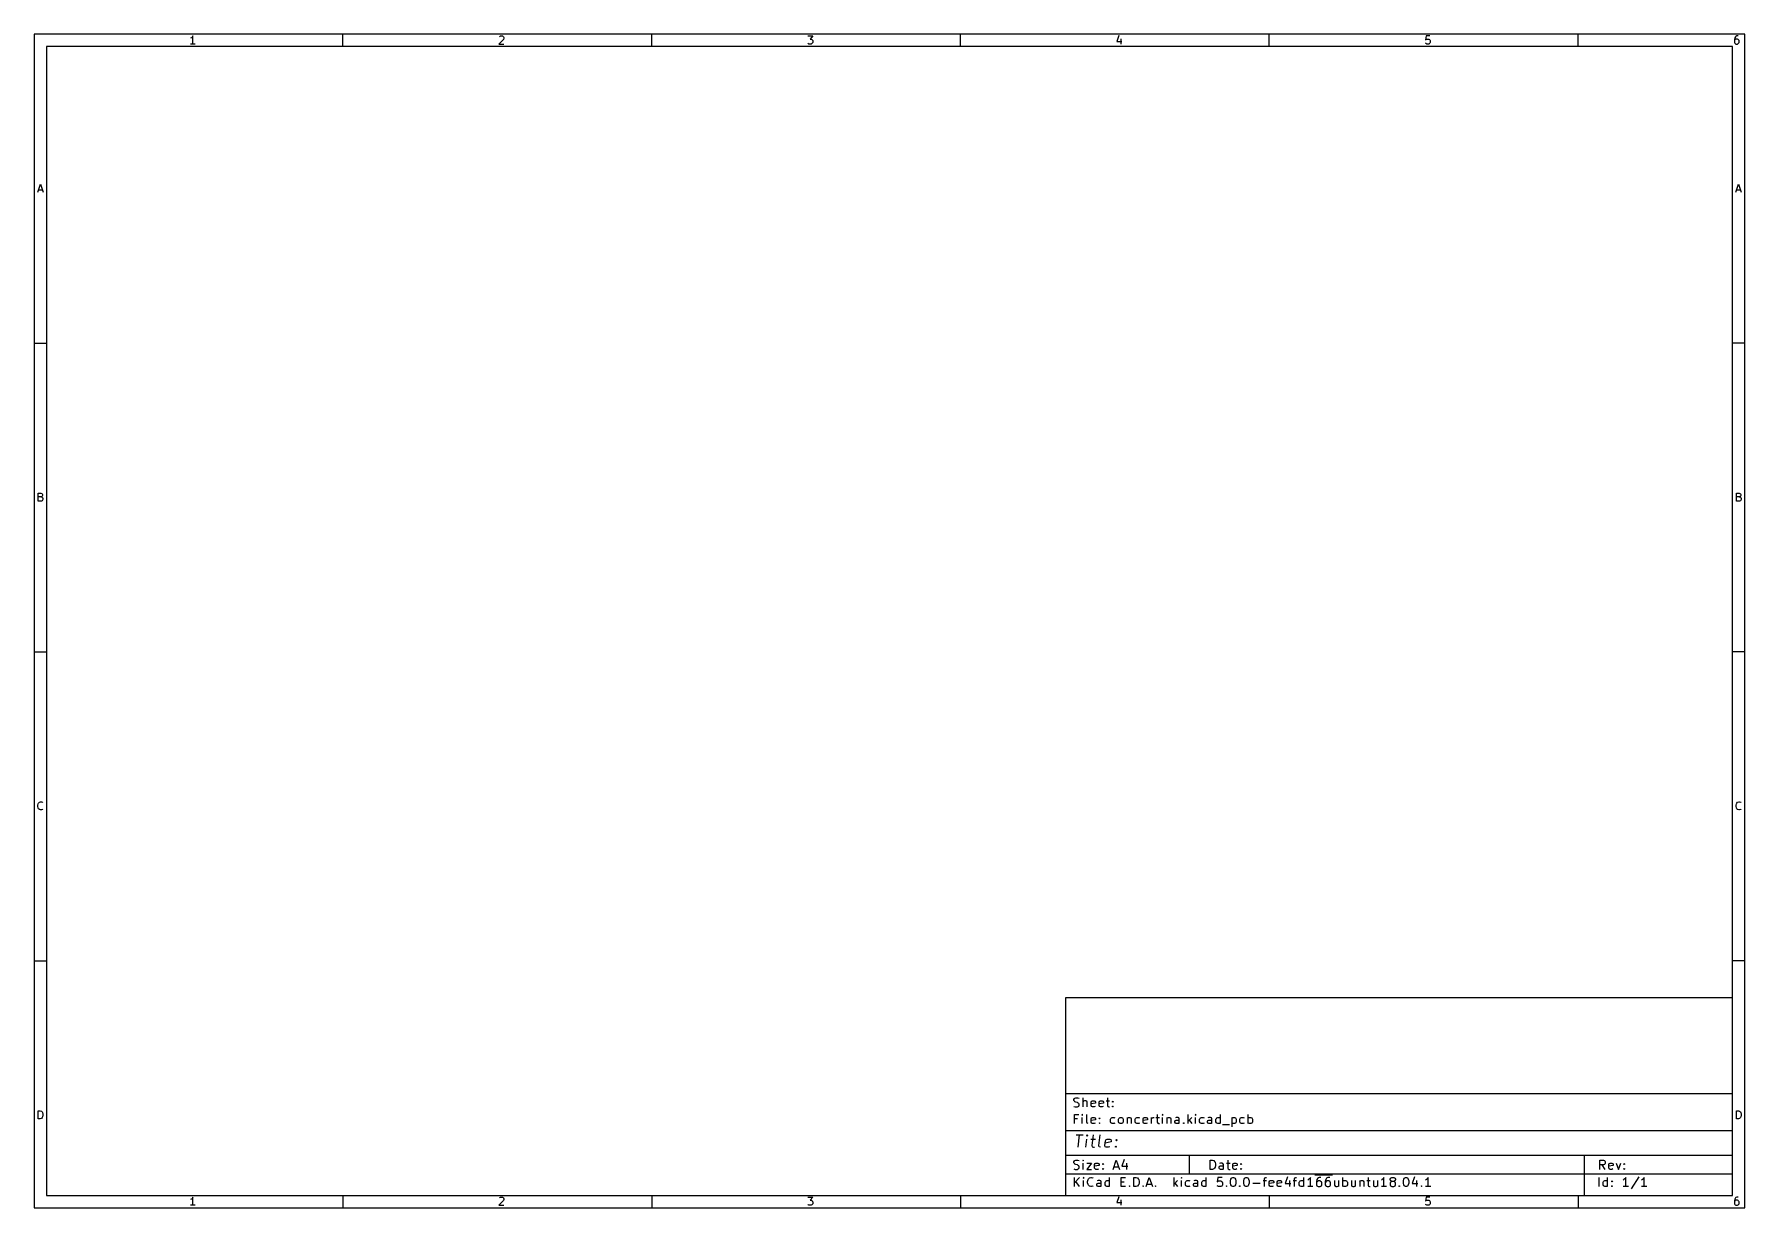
# Model space of a CAD drawing. Extents: x 10 to 287, y -200 to -10.
import ezdxf

# ---------------------------------------------------------------- set-up
doc = ezdxf.new("R2010")
doc.units = 0
doc.header["$MEASUREMENT"] = 0
doc.layers.add('BLACK', color=7, linetype='CONTINUOUS')

msp = doc.modelspace()

# ---------------------------------------------------------------- linework, layer by layer
at = {"layer": 'BLACK', "linetype": 'CONTINUOUS'}
for p, q in [((10, -10), (10, -200.007)), ((287.002, -10), (10, -10)), ((35.4464, -10.5976), (35.3226, -10.6595)), ((35.5702, -10.4738), (35.4464, -10.5976)), ((35.694, -10.2881), (35.5702, -10.4738)), ((35.694, -11.5881), (35.694, -10.2881)), ((60, -12), (60, -10)), ((86.0036, -10.8452), (85.2607, -11.5881)), ((85.3226, -10.4119), (85.3845, -10.35)), ((85.3845, -10.35), (85.5083, -10.2881)), ((85.5083, -10.2881), (85.8179, -10.2881)), ((85.8179, -10.2881), (85.9417, -10.35)), ((85.9417, -10.35), (86.0036, -10.4119)), ((86.0036, -10.4119), (86.0655, -10.5357)), ((86.0655, -10.6595), (86.0036, -10.8452)), ((86.0655, -10.5357), (86.0655, -10.6595)), ((110, -12), (110, -10)), ((135.261, -10.2881), (136.065, -10.2881)), ((136.065, -10.2881), (135.632, -10.7833)), ((135.632, -10.7833), (135.818, -10.7833)), ((135.818, -10.7833), (135.942, -10.8452)), ((135.942, -10.8452), (136.004, -10.9071)), ((136.004, -10.9071), (136.065, -11.031)), ((136.065, -11.031), (136.065, -11.3405)), ((160, -12), (160, -10)), ((185.632, -10.2262), (185.323, -11.1548)), ((185.942, -10.7214), (185.942, -11.5881)), ((210, -12), (210, -10)), ((235.385, -10.2881), (235.323, -10.9071)), ((235.323, -10.9071), (235.385, -10.8452)), ((236.004, -10.2881), (235.385, -10.2881)), ((235.385, -10.8452), (235.508, -10.7833)), ((235.508, -10.7833), (235.818, -10.7833)), ((235.818, -10.7833), (235.942, -10.8452)), ((235.942, -10.8452), (236.004, -10.9071)), ((236.004, -10.9071), (236.065, -11.031)), ((236.065, -11.031), (236.065, -11.3405)), ((260, -12), (260, -10)), ((285.385, -10.5976), (285.323, -10.8452)), ((285.323, -10.8452), (285.323, -11.3405)), ((285.385, -10.9071), (285.323, -11.031)), ((285.508, -10.4119), (285.385, -10.5976)), ((285.446, -10.8452), (285.385, -10.9071)), ((285.57, -10.7833), (285.446, -10.8452)), ((285.57, -10.35), (285.508, -10.4119)), ((285.694, -10.2881), (285.57, -10.35)), ((285.818, -10.7833), (285.57, -10.7833)), ((285.942, -10.2881), (285.694, -10.2881)), ((285.942, -10.8452), (285.818, -10.7833)), ((286.004, -10.9071), (285.942, -10.8452)), ((286.065, -11.031), (286.004, -10.9071)), ((286.065, -11.3405), (286.065, -11.031)), ((287.002, -200.007), (287.002, -10)), ((12, -12), (12, -198.007)), ((285.002, -12), (12, -12)), ((36.0655, -11.5881), (35.3226, -11.5881)), ((85.2607, -11.5881), (86.0655, -11.5881)), ((135.323, -11.5262), (135.261, -11.4643)), ((135.446, -11.5881), (135.323, -11.5262)), ((135.818, -11.5881), (135.446, -11.5881)), ((135.942, -11.5262), (135.818, -11.5881)), ((136.004, -11.4643), (135.942, -11.5262)), ((136.065, -11.3405), (136.004, -11.4643)), ((185.323, -11.1548), (186.127, -11.1548)), ((235.385, -11.5262), (235.323, -11.4643)), ((235.508, -11.5881), (235.385, -11.5262)), ((235.818, -11.5881), (235.508, -11.5881)), ((235.942, -11.5262), (235.818, -11.5881)), ((236.004, -11.4643), (235.942, -11.5262)), ((236.065, -11.3405), (236.004, -11.4643)), ((285.002, -198.007), (285.002, -12)), ((285.323, -11.3405), (285.385, -11.4643)), ((285.385, -11.4643), (285.446, -11.5262)), ((285.446, -11.5262), (285.57, -11.5881)), ((285.57, -11.5881), (285.818, -11.5881)), ((285.818, -11.5881), (285.942, -11.5262)), ((285.942, -11.5262), (286.004, -11.4643)), ((286.004, -11.4643), (286.065, -11.3405)), ((10.5667, -35.5881), (11, -34.2881)), ((10.6905, -35.2167), (11.3095, -35.2167)), ((11, -34.2881), (11.4333, -35.5881)), ((285.569, -35.5881), (286.002, -34.2881)), ((285.693, -35.2167), (286.312, -35.2167)), ((286.002, -34.2881), (286.436, -35.5881)), ((10, -60), (12, -60)), ((287.002, -60), (285.002, -60)), ((10.6595, -85.5881), (10.6595, -84.2881)), ((10.6595, -84.2881), (11.0929, -84.2881)), ((11.0929, -84.9071), (10.6595, -84.9071)), ((11.1548, -85.5881), (10.6595, -85.5881)), ((11.0929, -84.2881), (11.2167, -84.35)), ((11.2167, -84.8452), (11.0929, -84.9071)), ((11.0929, -84.9071), (11.2786, -84.969)), ((11.2786, -85.5262), (11.1548, -85.5881)), ((11.2167, -84.35), (11.2786, -84.4119)), ((11.2786, -84.7833), (11.2167, -84.8452)), ((11.2786, -84.4119), (11.3405, -84.5357)), ((11.3405, -84.6595), (11.2786, -84.7833)), ((11.2786, -84.969), (11.3405, -85.031)), ((11.3405, -85.4643), (11.2786, -85.5262)), ((11.3405, -84.5357), (11.3405, -84.6595)), ((11.3405, -85.031), (11.4024, -85.1548)), ((11.4024, -85.3405), (11.3405, -85.4643)), ((11.4024, -85.1548), (11.4024, -85.3405)), ((285.662, -85.5881), (285.662, -84.2881)), ((285.662, -84.2881), (286.095, -84.2881)), ((286.095, -84.9071), (285.662, -84.9071)), ((286.157, -85.5881), (285.662, -85.5881)), ((286.095, -84.2881), (286.219, -84.35)), ((286.219, -84.8452), (286.095, -84.9071)), ((286.095, -84.9071), (286.281, -84.969)), ((286.281, -85.5262), (286.157, -85.5881)), ((286.219, -84.35), (286.281, -84.4119)), ((286.281, -84.7833), (286.219, -84.8452)), ((286.281, -84.4119), (286.343, -84.5357)), ((286.343, -84.6595), (286.281, -84.7833)), ((286.281, -84.969), (286.343, -85.031)), ((286.343, -85.4643), (286.281, -85.5262)), ((286.343, -84.5357), (286.343, -84.6595)), ((286.343, -85.031), (286.405, -85.1548)), ((286.405, -85.3405), (286.343, -85.4643)), ((286.405, -85.1548), (286.405, -85.3405)), ((10, -110), (12, -110)), ((287.002, -110), (285.002, -110)), ((10.5976, -134.845), (10.6595, -134.598)), ((10.5976, -135.031), (10.5976, -134.845)), ((10.6595, -135.279), (10.5976, -135.031)), ((10.6595, -134.598), (10.7214, -134.474)), ((10.7214, -135.402), (10.6595, -135.279)), ((10.7214, -134.474), (10.8452, -134.35)), ((10.8452, -135.526), (10.7214, -135.402)), ((10.8452, -134.35), (11.031, -134.288)), ((11.031, -135.588), (10.8452, -135.526)), ((11.031, -134.288), (11.1548, -134.288)), ((11.1548, -135.588), (11.031, -135.588)), ((11.1548, -134.288), (11.3405, -134.35)), ((11.3405, -135.526), (11.1548, -135.588)), ((11.3405, -134.35), (11.4024, -134.412)), ((11.4024, -135.464), (11.3405, -135.526)), ((285.6, -134.845), (285.662, -134.598)), ((285.6, -135.031), (285.6, -134.845)), ((285.662, -135.279), (285.6, -135.031)), ((285.662, -134.598), (285.724, -134.474)), ((285.724, -135.402), (285.662, -135.279)), ((285.724, -134.474), (285.847, -134.35)), ((285.847, -135.526), (285.724, -135.402)), ((285.847, -134.35), (286.033, -134.288)), ((286.033, -135.588), (285.847, -135.526)), ((286.033, -134.288), (286.157, -134.288)), ((286.157, -135.588), (286.033, -135.588)), ((286.157, -134.288), (286.343, -134.35)), ((286.343, -135.526), (286.157, -135.588)), ((286.343, -134.35), (286.405, -134.412)), ((286.405, -135.464), (286.343, -135.526)), ((10, -160), (12, -160)), ((287.002, -160), (285.002, -160)), ((177.002, -166.007), (177.002, -198.007)), ((285.002, -166.007), (177.002, -166.007)), ((285.002, -198.007), (285.002, -166.007)), ((177.002, -181.507), (285.002, -181.507)), ((178.363, -182.471), (178.434, -182.329)), ((178.363, -182.614), (178.363, -182.471)), ((178.434, -182.757), (178.363, -182.614)), ((178.434, -182.329), (178.506, -182.257)), ((178.506, -182.829), (178.434, -182.757)), ((178.506, -182.257), (178.649, -182.186)), ((178.649, -182.186), (179.006, -182.186)), ((179.006, -182.186), (179.22, -182.257)), ((179.863, -183.686), (179.863, -182.186)), ((179.934, -182.757), (179.863, -182.829)), ((180.077, -182.686), (179.934, -182.757)), ((180.291, -182.686), (180.077, -182.686)), ((180.434, -182.757), (180.291, -182.686)), ((180.506, -182.9), (180.434, -182.757)), ((181.149, -182.9), (181.22, -182.757)), ((181.22, -182.757), (181.363, -182.686)), ((181.363, -182.686), (181.649, -182.686)), ((181.649, -182.686), (181.791, -182.757)), ((181.791, -182.757), (181.863, -182.9)), ((182.434, -182.9), (182.506, -182.757)), ((182.506, -182.757), (182.649, -182.686)), ((182.649, -182.686), (182.934, -182.686)), ((182.934, -182.686), (183.077, -182.757)), ((183.077, -182.757), (183.149, -182.9)), ((183.577, -182.686), (184.149, -182.686)), ((183.791, -182.186), (183.791, -183.471)), ((184.577, -182.829), (184.649, -182.757)), ((184.649, -182.757), (184.72, -182.829)), ((184.649, -182.757), (184.649, -182.9)), ((10.6595, -185.588), (10.6595, -184.288)), ((10.6595, -184.288), (10.969, -184.288)), ((10.969, -185.588), (10.6595, -185.588)), ((10.969, -184.288), (11.1548, -184.35)), ((11.1548, -185.526), (10.969, -185.588)), ((11.1548, -184.35), (11.2786, -184.474)), ((11.2786, -185.402), (11.1548, -185.526)), ((11.2786, -184.474), (11.3405, -184.598)), ((11.3405, -185.279), (11.2786, -185.402)), ((11.3405, -184.598), (11.4024, -184.845)), ((11.4024, -185.031), (11.3405, -185.279)), ((11.4024, -184.845), (11.4024, -185.031)), ((178.363, -183.614), (178.577, -183.686)), ((178.434, -186.386), (178.434, -184.886)), ((178.434, -184.886), (179.149, -184.886)), ((178.649, -182.9), (178.506, -182.829)), ((178.577, -183.686), (178.934, -183.686)), ((178.934, -182.971), (178.649, -182.9)), ((179.077, -183.043), (178.934, -182.971)), ((178.934, -183.686), (179.077, -183.614)), ((179.149, -183.114), (179.077, -183.043)), ((179.077, -183.614), (179.149, -183.543)), ((179.22, -183.257), (179.149, -183.114)), ((179.149, -183.543), (179.22, -183.4)), ((179.22, -183.4), (179.22, -183.257)), ((179.72, -184.886), (179.649, -184.957)), ((179.649, -184.957), (179.72, -185.029)), ((179.791, -184.957), (179.72, -184.886)), ((179.72, -184.886), (179.72, -185.029)), ((179.72, -185.029), (179.791, -184.957)), ((179.72, -186.386), (179.72, -185.386)), ((180.434, -186.171), (180.434, -184.886)), ((180.506, -183.686), (180.506, -182.9)), ((181.149, -183.471), (181.149, -182.9)), ((181.863, -183.043), (181.149, -183.186)), ((181.22, -183.614), (181.149, -183.471)), ((181.149, -185.6), (181.22, -185.457)), ((181.363, -183.686), (181.22, -183.614)), ((181.22, -185.457), (181.363, -185.386)), ((181.649, -183.686), (181.363, -183.686)), ((181.363, -185.386), (181.649, -185.386)), ((181.791, -183.614), (181.649, -183.686)), ((181.649, -185.386), (181.791, -185.457)), ((181.791, -185.457), (181.863, -185.6)), ((181.863, -182.9), (181.863, -183.043)), ((182.434, -183.471), (182.434, -182.9)), ((183.149, -183.043), (182.434, -183.186)), ((182.506, -183.614), (182.434, -183.471)), ((182.434, -185.529), (182.506, -185.457)), ((182.506, -185.6), (182.434, -185.529)), ((182.649, -183.686), (182.506, -183.614)), ((182.506, -185.457), (182.577, -185.529)), ((182.506, -185.457), (182.506, -185.6)), ((182.577, -185.529), (182.506, -185.6)), ((182.934, -183.686), (182.649, -183.686)), ((183.077, -183.614), (182.934, -183.686)), ((183.149, -182.9), (183.149, -183.043)), ((183.791, -183.471), (183.863, -183.614)), ((183.863, -183.614), (184.006, -183.686)), ((184.006, -183.686), (184.149, -183.686)), ((184.291, -185.671), (184.363, -185.529)), ((184.363, -185.529), (184.434, -185.457)), ((184.434, -185.457), (184.577, -185.386)), ((184.649, -182.9), (184.577, -182.829)), ((184.577, -183.614), (184.649, -183.543)), ((184.649, -183.686), (184.577, -183.614)), ((184.577, -185.386), (184.863, -185.386)), ((184.72, -182.829), (184.649, -182.9)), ((184.649, -183.543), (184.72, -183.614)), ((184.649, -183.543), (184.649, -183.686)), ((184.72, -183.614), (184.649, -183.686)), ((184.863, -185.386), (185.006, -185.457)), ((185.577, -185.671), (185.649, -185.529)), ((185.649, -185.529), (185.72, -185.457)), ((185.72, -185.457), (185.863, -185.386)), ((185.863, -185.386), (186.077, -185.386)), ((186.077, -185.386), (186.22, -185.457)), ((186.22, -185.457), (186.291, -185.529)), ((186.291, -185.529), (186.363, -185.671)), ((187.006, -185.386), (187.006, -186.386)), ((187.006, -185.529), (187.077, -185.457)), ((187.077, -185.457), (187.22, -185.386)), ((187.22, -185.386), (187.434, -185.386)), ((187.434, -185.386), (187.577, -185.457)), ((187.577, -185.457), (187.649, -185.6)), ((188.291, -185.671), (188.363, -185.529)), ((188.363, -185.529), (188.434, -185.457)), ((188.434, -185.457), (188.577, -185.386)), ((188.577, -185.386), (188.863, -185.386)), ((188.863, -185.386), (189.006, -185.457)), ((189.577, -185.6), (189.649, -185.457)), ((189.649, -185.457), (189.791, -185.386)), ((189.791, -185.386), (190.077, -185.386)), ((190.077, -185.386), (190.22, -185.457)), ((190.22, -185.457), (190.291, -185.6)), ((190.934, -186.386), (190.934, -185.386)), ((190.934, -185.671), (191.006, -185.529)), ((191.006, -185.529), (191.077, -185.457)), ((191.077, -185.457), (191.22, -185.386)), ((191.22, -185.386), (191.363, -185.386)), ((191.649, -185.386), (192.22, -185.386)), ((191.863, -184.886), (191.863, -186.171)), ((192.72, -184.886), (192.649, -184.957)), ((192.649, -184.957), (192.72, -185.029)), ((192.791, -184.957), (192.72, -184.886)), ((192.72, -184.886), (192.72, -185.029)), ((192.72, -185.029), (192.791, -184.957)), ((192.72, -186.386), (192.72, -185.386)), ((193.434, -185.386), (193.434, -186.386)), ((193.434, -185.529), (193.506, -185.457)), ((193.506, -185.457), (193.649, -185.386)), ((193.649, -185.386), (193.863, -185.386)), ((193.863, -185.386), (194.006, -185.457)), ((194.006, -185.457), (194.077, -185.6)), ((194.934, -185.386), (194.791, -185.457)), ((195.22, -185.386), (194.934, -185.386)), ((195.363, -185.457), (195.22, -185.386)), ((195.434, -185.6), (195.363, -185.457)), ((196.863, -186.386), (196.863, -184.886)), ((197.434, -185.386), (196.863, -185.957)), ((198.077, -184.886), (198.006, -184.957)), ((198.006, -184.957), (198.077, -185.029)), ((198.149, -184.957), (198.077, -184.886)), ((198.077, -184.886), (198.077, -185.029)), ((198.077, -185.029), (198.149, -184.957)), ((198.077, -186.386), (198.077, -185.386)), ((198.72, -185.671), (198.791, -185.529)), ((198.791, -185.529), (198.863, -185.457)), ((198.863, -185.457), (199.006, -185.386)), ((199.006, -185.386), (199.291, -185.386)), ((199.291, -185.386), (199.434, -185.457)), ((200.22, -185.386), (200.077, -185.457)), ((200.506, -185.386), (200.22, -185.386)), ((200.649, -185.457), (200.506, -185.386)), ((200.72, -185.6), (200.649, -185.457)), ((201.363, -185.671), (201.434, -185.529)), ((201.434, -185.529), (201.506, -185.457)), ((201.506, -185.457), (201.649, -185.386)), ((201.649, -185.386), (201.934, -185.386)), ((201.934, -185.386), (202.077, -185.457)), ((202.077, -186.386), (202.077, -184.886)), ((203.934, -185.386), (203.934, -186.886)), ((203.934, -185.457), (204.077, -185.386)), ((204.077, -185.386), (204.363, -185.386)), ((204.363, -185.386), (204.506, -185.457)), ((204.506, -185.457), (204.577, -185.529)), ((204.577, -185.529), (204.649, -185.671)), ((205.22, -185.671), (205.291, -185.529)), ((205.291, -185.529), (205.363, -185.457)), ((205.363, -185.457), (205.506, -185.386)), ((205.506, -185.386), (205.791, -185.386)), ((205.791, -185.386), (205.934, -185.457)), ((206.577, -186.386), (206.577, -184.886)), ((206.577, -185.457), (206.72, -185.386)), ((206.72, -185.386), (207.006, -185.386)), ((207.006, -185.386), (207.149, -185.457)), ((207.149, -185.457), (207.22, -185.529)), ((207.22, -185.529), (207.291, -185.671)), ((285.662, -185.588), (285.662, -184.288)), ((285.662, -184.288), (285.971, -184.288)), ((285.971, -185.588), (285.662, -185.588)), ((285.971, -184.288), (286.157, -184.35)), ((286.157, -185.526), (285.971, -185.588)), ((286.157, -184.35), (286.281, -184.474)), ((286.281, -185.402), (286.157, -185.526)), ((286.281, -184.474), (286.343, -184.598)), ((286.343, -185.279), (286.281, -185.402)), ((286.343, -184.598), (286.405, -184.845)), ((286.405, -185.031), (286.343, -185.279)), ((286.405, -184.845), (286.405, -185.031)), ((177.002, -187.507), (285.002, -187.507)), ((178.934, -185.6), (178.434, -185.6)), ((178.715, -188.212), (179.857, -188.212)), ((179.036, -190.212), (179.286, -188.212)), ((180.524, -188.212), (180.417, -188.307)), ((180.417, -188.307), (180.5, -188.402)), ((180.506, -186.314), (180.434, -186.171)), ((180.524, -188.212), (180.5, -188.402)), ((180.5, -188.402), (180.607, -188.307)), ((180.649, -186.386), (180.506, -186.314)), ((180.607, -188.307), (180.524, -188.212)), ((181.149, -186.171), (181.149, -185.6)), ((181.863, -185.743), (181.149, -185.886)), ((181.22, -186.314), (181.149, -186.171)), ((181.363, -186.386), (181.22, -186.314)), ((181.476, -188.212), (181.262, -189.926)), ((181.649, -186.386), (181.363, -186.386)), ((181.791, -186.314), (181.649, -186.386)), ((181.863, -185.6), (181.863, -185.743)), ((182.405, -189.926), (182.619, -188.212)), ((182.434, -186.314), (182.506, -186.243)), ((182.506, -186.386), (182.434, -186.314)), ((182.506, -186.243), (182.577, -186.314)), ((182.506, -186.243), (182.506, -186.386)), ((182.577, -186.314), (182.506, -186.386)), ((184.291, -186.1), (184.291, -185.671)), ((184.363, -186.243), (184.291, -186.1)), ((184.434, -186.314), (184.363, -186.243)), ((184.577, -186.386), (184.434, -186.314)), ((184.863, -186.386), (184.577, -186.386)), ((185.006, -186.314), (184.863, -186.386)), ((185.577, -186.1), (185.577, -185.671)), ((185.649, -186.243), (185.577, -186.1)), ((185.72, -186.314), (185.649, -186.243)), ((185.863, -186.386), (185.72, -186.314)), ((186.077, -186.386), (185.863, -186.386)), ((186.22, -186.314), (186.077, -186.386)), ((186.291, -186.243), (186.22, -186.314)), ((186.363, -186.1), (186.291, -186.243)), ((186.363, -185.671), (186.363, -186.1)), ((187.649, -185.6), (187.649, -186.386)), ((188.291, -186.1), (188.291, -185.671)), ((188.363, -186.243), (188.291, -186.1)), ((188.434, -186.314), (188.363, -186.243)), ((188.577, -186.386), (188.434, -186.314)), ((188.863, -186.386), (188.577, -186.386)), ((189.006, -186.314), (188.863, -186.386)), ((189.577, -186.171), (189.577, -185.6)), ((190.291, -185.743), (189.577, -185.886)), ((189.649, -186.314), (189.577, -186.171)), ((189.791, -186.386), (189.649, -186.314)), ((190.077, -186.386), (189.791, -186.386)), ((190.22, -186.314), (190.077, -186.386)), ((190.291, -185.6), (190.291, -185.743)), ((191.863, -186.171), (191.934, -186.314)), ((191.934, -186.314), (192.077, -186.386)), ((192.077, -186.386), (192.22, -186.386)), ((194.077, -185.6), (194.077, -186.386)), ((194.72, -186.029), (194.791, -185.886)), ((194.72, -186.171), (194.72, -186.029)), ((194.791, -186.314), (194.72, -186.171)), ((194.791, -185.886), (194.934, -185.814)), ((194.934, -186.386), (194.791, -186.314)), ((194.934, -185.814), (195.291, -185.814)), ((195.291, -186.386), (194.934, -186.386)), ((195.291, -185.814), (195.434, -185.743)), ((195.434, -186.314), (195.291, -186.386)), ((195.434, -186.386), (195.434, -185.6)), ((196.077, -186.314), (196.149, -186.243)), ((196.149, -186.386), (196.077, -186.314)), ((196.149, -186.243), (196.22, -186.314)), ((196.149, -186.243), (196.149, -186.386)), ((196.22, -186.314), (196.149, -186.386)), ((197.006, -185.814), (197.434, -186.386)), ((198.72, -186.1), (198.72, -185.671)), ((198.791, -186.243), (198.72, -186.1)), ((198.863, -186.314), (198.791, -186.243)), ((199.006, -186.386), (198.863, -186.314)), ((199.291, -186.386), (199.006, -186.386)), ((199.434, -186.314), (199.291, -186.386)), ((200.006, -186.029), (200.077, -185.886)), ((200.006, -186.171), (200.006, -186.029)), ((200.077, -186.314), (200.006, -186.171)), ((200.077, -185.886), (200.22, -185.814)), ((200.22, -186.386), (200.077, -186.314)), ((200.22, -185.814), (200.577, -185.814)), ((200.577, -186.386), (200.22, -186.386)), ((200.577, -185.814), (200.72, -185.743)), ((200.72, -186.314), (200.577, -186.386)), ((200.72, -186.386), (200.72, -185.6)), ((201.363, -186.1), (201.363, -185.671)), ((201.434, -186.243), (201.363, -186.1)), ((201.506, -186.314), (201.434, -186.243)), ((201.649, -186.386), (201.506, -186.314)), ((201.934, -186.386), (201.649, -186.386)), ((202.077, -186.314), (201.934, -186.386)), ((202.434, -186.529), (203.577, -186.529)), ((204.077, -186.386), (203.934, -186.314)), ((204.363, -186.386), (204.077, -186.386)), ((204.506, -186.314), (204.363, -186.386)), ((204.577, -186.243), (204.506, -186.314)), ((204.649, -186.1), (204.577, -186.243)), ((204.649, -185.671), (204.649, -186.1)), ((205.22, -186.1), (205.22, -185.671)), ((205.291, -186.243), (205.22, -186.1)), ((205.363, -186.314), (205.291, -186.243)), ((205.506, -186.386), (205.363, -186.314)), ((205.791, -186.386), (205.506, -186.386)), ((205.934, -186.314), (205.791, -186.386)), ((206.72, -186.386), (206.577, -186.314)), ((207.006, -186.386), (206.72, -186.386)), ((207.149, -186.314), (207.006, -186.386)), ((207.22, -186.243), (207.149, -186.314)), ((207.291, -186.1), (207.22, -186.243)), ((207.291, -185.671), (207.291, -186.1)), ((180.274, -190.212), (180.441, -188.879)), ((181.107, -188.879), (181.869, -188.879)), ((181.262, -189.926), (181.334, -190.117)), ((181.334, -190.117), (181.512, -190.212)), ((181.512, -190.212), (181.703, -190.212)), ((182.476, -190.117), (182.405, -189.926)), ((182.655, -190.212), (182.476, -190.117)), ((183.357, -189.926), (183.453, -189.164)), ((183.429, -190.117), (183.357, -189.926)), ((184.381, -189.355), (183.405, -189.545)), ((183.607, -190.212), (183.429, -190.117)), ((183.453, -189.164), (183.572, -188.974)), ((183.572, -188.974), (183.774, -188.879)), ((183.988, -190.212), (183.607, -190.212)), ((183.774, -188.879), (184.155, -188.879)), ((184.191, -190.117), (183.988, -190.212)), ((184.155, -188.879), (184.334, -188.974)), ((184.334, -188.974), (184.405, -189.164)), ((184.405, -189.164), (184.381, -189.355)), ((185.048, -190.117), (185.155, -190.021)), ((185.131, -190.212), (185.048, -190.117)), ((185.155, -190.021), (185.131, -190.212)), ((185.238, -190.117), (185.131, -190.212)), ((185.155, -190.021), (185.238, -190.117)), ((185.179, -189.069), (185.286, -188.974)), ((185.262, -189.164), (185.179, -189.069)), ((185.286, -188.974), (185.262, -189.164)), ((185.369, -189.069), (185.262, -189.164)), ((185.286, -188.974), (185.369, -189.069)), ((177.002, -191.507), (285.002, -191.507)), ((178.363, -192.571), (178.434, -192.429)), ((178.363, -192.714), (178.363, -192.571)), ((178.434, -192.857), (178.363, -192.714)), ((178.363, -193.714), (178.577, -193.786)), ((178.434, -192.429), (178.506, -192.357)), ((178.506, -192.929), (178.434, -192.857)), ((178.506, -192.357), (178.649, -192.286)), ((178.649, -193), (178.506, -192.929)), ((178.577, -193.786), (178.934, -193.786)), ((178.649, -192.286), (179.006, -192.286)), ((178.934, -193.071), (178.649, -193)), ((179.077, -193.143), (178.934, -193.071)), ((178.934, -193.786), (179.077, -193.714)), ((179.006, -192.286), (179.22, -192.357)), ((179.149, -193.214), (179.077, -193.143)), ((179.077, -193.714), (179.149, -193.643)), ((179.22, -193.357), (179.149, -193.214)), ((179.149, -193.643), (179.22, -193.5)), ((179.22, -193.5), (179.22, -193.357)), ((179.863, -192.286), (179.791, -192.357)), ((179.791, -192.357), (179.863, -192.429)), ((179.934, -192.357), (179.863, -192.286)), ((179.863, -192.286), (179.863, -192.429)), ((179.863, -192.429), (179.934, -192.357)), ((179.863, -193.786), (179.863, -192.786)), ((180.434, -192.786), (181.22, -192.786)), ((181.22, -192.786), (180.434, -193.786)), ((180.434, -193.786), (181.22, -193.786)), ((181.72, -193), (181.791, -192.857)), ((181.72, -193.571), (181.72, -193)), ((182.434, -193.143), (181.72, -193.286)), ((181.791, -193.714), (181.72, -193.571)), ((181.791, -192.857), (181.934, -192.786)), ((181.934, -193.786), (181.791, -193.714)), ((181.934, -192.786), (182.22, -192.786)), ((182.22, -193.786), (181.934, -193.786)), ((182.22, -192.786), (182.363, -192.857)), ((182.363, -193.714), (182.22, -193.786)), ((182.363, -192.857), (182.434, -193)), ((182.434, -193), (182.434, -193.143)), ((183.006, -192.929), (183.077, -192.857)), ((183.077, -193), (183.006, -192.929)), ((183.006, -193.714), (183.077, -193.643)), ((183.077, -193.786), (183.006, -193.714)), ((183.077, -192.857), (183.149, -192.929)), ((183.077, -192.857), (183.077, -193)), ((183.149, -192.929), (183.077, -193)), ((183.077, -193.643), (183.149, -193.714)), ((183.077, -193.643), (183.077, -193.786)), ((183.149, -193.714), (183.077, -193.786)), ((184.72, -193.786), (185.22, -192.286)), ((184.863, -193.357), (185.577, -193.357)), ((185.22, -192.286), (185.72, -193.786)), ((186.506, -192.214), (186.149, -193.286)), ((186.149, -193.286), (187.077, -193.286)), ((186.863, -192.786), (186.863, -193.786)), ((197.002, -191.507), (197.002, -194.507)), ((200.434, -193.786), (200.434, -192.286)), ((200.434, -192.286), (200.791, -192.286)), ((200.791, -193.786), (200.434, -193.786)), ((200.791, -192.286), (201.006, -192.357)), ((201.006, -193.714), (200.791, -193.786)), ((201.006, -192.357), (201.149, -192.5)), ((201.149, -193.571), (201.006, -193.714)), ((201.149, -192.5), (201.22, -192.643)), ((201.22, -193.429), (201.149, -193.571)), ((201.22, -192.643), (201.291, -192.929)), ((201.291, -193.143), (201.22, -193.429)), ((201.291, -192.929), (201.291, -193.143)), ((201.863, -193.429), (201.934, -193.286)), ((201.863, -193.571), (201.863, -193.429)), ((201.934, -193.714), (201.863, -193.571)), ((202.077, -192.786), (201.934, -192.857)), ((201.934, -193.286), (202.077, -193.214)), ((202.077, -193.786), (201.934, -193.714)), ((202.363, -192.786), (202.077, -192.786)), ((202.077, -193.214), (202.434, -193.214)), ((202.434, -193.786), (202.077, -193.786)), ((202.506, -192.857), (202.363, -192.786)), ((202.434, -193.214), (202.577, -193.143)), ((202.577, -193.714), (202.434, -193.786)), ((202.577, -193), (202.506, -192.857)), ((202.577, -193.786), (202.577, -193)), ((203.077, -192.786), (203.649, -192.786)), ((203.291, -192.286), (203.291, -193.571)), ((203.291, -193.571), (203.363, -193.714)), ((203.363, -193.714), (203.506, -193.786)), ((203.506, -193.786), (203.649, -193.786)), ((204.077, -193), (204.149, -192.857)), ((204.077, -193.571), (204.077, -193)), ((204.791, -193.143), (204.077, -193.286)), ((204.149, -193.714), (204.077, -193.571)), ((204.149, -192.857), (204.291, -192.786)), ((204.291, -193.786), (204.149, -193.714)), ((204.291, -192.786), (204.577, -192.786)), ((204.577, -193.786), (204.291, -193.786)), ((204.577, -192.786), (204.72, -192.857)), ((204.72, -193.714), (204.577, -193.786)), ((204.72, -192.857), (204.791, -193)), ((204.791, -193), (204.791, -193.143)), ((205.363, -192.929), (205.434, -192.857)), ((205.434, -193), (205.363, -192.929)), ((205.363, -193.714), (205.434, -193.643)), ((205.434, -193.786), (205.363, -193.714)), ((205.434, -192.857), (205.506, -192.929)), ((205.434, -192.857), (205.434, -193)), ((205.506, -192.929), (205.434, -193)), ((205.434, -193.643), (205.506, -193.714)), ((205.434, -193.643), (205.434, -193.786)), ((205.506, -193.714), (205.434, -193.786)), ((261.002, -191.507), (261.002, -198.007)), ((263.554, -193.786), (263.554, -192.286)), ((263.554, -192.286), (264.126, -192.286)), ((264.126, -193.071), (263.554, -193.071)), ((264.411, -193.786), (263.911, -193.071)), ((264.126, -192.286), (264.269, -192.357)), ((264.269, -193), (264.126, -193.071)), ((264.269, -192.357), (264.34, -192.429)), ((264.34, -192.929), (264.269, -193)), ((264.34, -192.429), (264.411, -192.571)), ((264.411, -192.786), (264.34, -192.929)), ((264.411, -192.571), (264.411, -192.786)), ((264.983, -193), (265.054, -192.857)), ((264.983, -193.571), (264.983, -193)), ((265.697, -193.143), (264.983, -193.286)), ((265.054, -193.714), (264.983, -193.571)), ((265.054, -192.857), (265.197, -192.786)), ((265.197, -193.786), (265.054, -193.714)), ((265.197, -192.786), (265.483, -192.786)), ((265.483, -193.786), (265.197, -193.786)), ((265.483, -192.786), (265.626, -192.857)), ((265.626, -193.714), (265.483, -193.786)), ((265.626, -192.857), (265.697, -193)), ((265.697, -193), (265.697, -193.143)), ((266.197, -192.786), (266.554, -193.786)), ((266.554, -193.786), (266.911, -192.786)), ((267.411, -192.929), (267.483, -192.857)), ((267.483, -193), (267.411, -192.929)), ((267.411, -193.714), (267.483, -193.643)), ((267.483, -193.786), (267.411, -193.714)), ((267.483, -192.857), (267.554, -192.929)), ((267.483, -192.857), (267.483, -193)), ((267.554, -192.929), (267.483, -193)), ((267.483, -193.643), (267.554, -193.714)), ((267.483, -193.643), (267.483, -193.786)), ((267.554, -193.714), (267.483, -193.786)), ((177.002, -194.507), (285.002, -194.507)), ((178.434, -196.586), (178.434, -195.086)), ((179.291, -195.086), (178.434, -195.943)), ((179.291, -196.586), (178.649, -195.729)), ((179.934, -195.086), (179.863, -195.157)), ((179.863, -195.157), (179.934, -195.229)), ((180.006, -195.157), (179.934, -195.086)), ((179.934, -195.086), (179.934, -195.229)), ((179.934, -195.229), (180.006, -195.157)), ((179.934, -196.586), (179.934, -195.586)), ((180.577, -195.729), (180.649, -195.443)), ((180.577, -195.943), (180.577, -195.729)), ((180.649, -196.229), (180.577, -195.943)), ((180.649, -195.443), (180.72, -195.3)), ((180.72, -196.371), (180.649, -196.229)), ((180.72, -195.3), (180.863, -195.157)), ((180.863, -196.514), (180.72, -196.371)), ((180.863, -195.157), (181.077, -195.086)), ((181.077, -196.586), (180.863, -196.514)), ((181.077, -195.086), (181.22, -195.086)), ((181.22, -196.586), (181.077, -196.586)), ((181.22, -195.086), (181.434, -195.157)), ((181.434, -196.514), (181.22, -196.586)), ((181.434, -195.157), (181.506, -195.229)), ((181.506, -196.443), (181.434, -196.514)), ((182.077, -196.229), (182.149, -196.086)), ((182.077, -196.371), (182.077, -196.229)), ((182.149, -196.514), (182.077, -196.371)), ((182.291, -195.586), (182.149, -195.657)), ((182.149, -196.086), (182.291, -196.014)), ((182.291, -196.586), (182.149, -196.514)), ((182.577, -195.586), (182.291, -195.586)), ((182.291, -196.014), (182.649, -196.014)), ((182.649, -196.586), (182.291, -196.586)), ((182.72, -195.657), (182.577, -195.586)), ((182.649, -196.014), (182.791, -195.943)), ((182.791, -196.514), (182.649, -196.586)), ((182.791, -195.8), (182.72, -195.657)), ((182.791, -196.586), (182.791, -195.8)), ((183.434, -195.871), (183.506, -195.729)), ((183.434, -196.3), (183.434, -195.871)), ((183.506, -196.443), (183.434, -196.3)), ((183.506, -195.729), (183.577, -195.657)), ((183.577, -196.514), (183.506, -196.443)), ((183.577, -195.657), (183.72, -195.586)), ((183.72, -196.586), (183.577, -196.514)), ((183.72, -195.586), (184.006, -195.586)), ((184.006, -196.586), (183.72, -196.586)), ((184.006, -195.586), (184.149, -195.657)), ((184.149, -196.514), (184.006, -196.586)), ((184.149, -196.586), (184.149, -195.086)), ((186.006, -196.586), (186.006, -195.086)), ((186.006, -195.086), (186.72, -195.086)), ((186.006, -195.8), (186.506, -195.8)), ((186.72, -196.586), (186.006, -196.586)), ((187.291, -196.514), (187.363, -196.443)), ((187.363, -196.586), (187.291, -196.514)), ((187.363, -196.443), (187.434, -196.514)), ((187.363, -196.443), (187.363, -196.586)), ((187.434, -196.514), (187.363, -196.586)), ((188.077, -196.586), (188.077, -195.086)), ((188.077, -195.086), (188.434, -195.086)), ((188.434, -196.586), (188.077, -196.586)), ((188.434, -195.086), (188.649, -195.157)), ((188.649, -196.514), (188.434, -196.586)), ((188.649, -195.157), (188.791, -195.3)), ((188.791, -196.371), (188.649, -196.514)), ((188.791, -195.3), (188.863, -195.443)), ((188.863, -196.229), (188.791, -196.371)), ((188.863, -195.443), (188.934, -195.729)), ((188.934, -195.943), (188.863, -196.229)), ((188.934, -195.729), (188.934, -195.943)), ((189.506, -196.514), (189.577, -196.443)), ((189.577, -196.586), (189.506, -196.514)), ((189.577, -196.443), (189.649, -196.514)), ((189.577, -196.443), (189.577, -196.586)), ((189.649, -196.514), (189.577, -196.586)), ((190.077, -196.586), (190.577, -195.086)), ((190.22, -196.157), (190.934, -196.157)), ((190.577, -195.086), (191.077, -196.586)), ((191.506, -196.514), (191.577, -196.443)), ((191.577, -196.586), (191.506, -196.514)), ((191.577, -196.443), (191.649, -196.514)), ((191.577, -196.443), (191.577, -196.586)), ((191.649, -196.514), (191.577, -196.586)), ((194.577, -196.586), (194.577, -195.086)), ((195.149, -195.586), (194.577, -196.157)), ((194.72, -196.014), (195.149, -196.586)), ((195.791, -195.086), (195.72, -195.157)), ((195.72, -195.157), (195.791, -195.229)), ((195.863, -195.157), (195.791, -195.086)), ((195.791, -195.086), (195.791, -195.229)), ((195.791, -195.229), (195.863, -195.157)), ((195.791, -196.586), (195.791, -195.586)), ((196.434, -195.871), (196.506, -195.729)), ((196.434, -196.3), (196.434, -195.871)), ((196.506, -196.443), (196.434, -196.3)), ((196.506, -195.729), (196.577, -195.657)), ((196.577, -196.514), (196.506, -196.443)), ((196.577, -195.657), (196.72, -195.586)), ((196.72, -196.586), (196.577, -196.514)), ((196.72, -195.586), (197.006, -195.586)), ((197.006, -196.586), (196.72, -196.586)), ((197.006, -195.586), (197.149, -195.657)), ((197.149, -196.514), (197.006, -196.586)), ((197.72, -196.229), (197.791, -196.086)), ((197.72, -196.371), (197.72, -196.229)), ((197.791, -196.514), (197.72, -196.371)), ((197.934, -195.586), (197.791, -195.657)), ((197.791, -196.086), (197.934, -196.014)), ((197.934, -196.586), (197.791, -196.514)), ((198.22, -195.586), (197.934, -195.586)), ((197.934, -196.014), (198.291, -196.014)), ((198.291, -196.586), (197.934, -196.586)), ((198.363, -195.657), (198.22, -195.586)), ((198.291, -196.014), (198.434, -195.943)), ((198.434, -196.514), (198.291, -196.586)), ((198.434, -195.8), (198.363, -195.657)), ((198.434, -196.586), (198.434, -195.8)), ((199.077, -195.871), (199.149, -195.729)), ((199.077, -196.3), (199.077, -195.871)), ((199.149, -196.443), (199.077, -196.3)), ((199.149, -195.729), (199.22, -195.657)), ((199.22, -196.514), (199.149, -196.443)), ((199.22, -195.657), (199.363, -195.586)), ((199.363, -196.586), (199.22, -196.514)), ((199.363, -195.586), (199.649, -195.586)), ((199.649, -196.586), (199.363, -196.586)), ((199.649, -195.586), (199.791, -195.657)), ((199.791, -196.514), (199.649, -196.586)), ((199.791, -196.586), (199.791, -195.086)), ((201.649, -195.086), (201.577, -195.8)), ((201.577, -195.8), (201.649, -195.729)), ((201.649, -196.514), (201.577, -196.443)), ((202.363, -195.086), (201.649, -195.086)), ((201.649, -195.729), (201.791, -195.657)), ((201.791, -196.586), (201.649, -196.514)), ((201.791, -195.657), (202.149, -195.657)), ((202.149, -196.586), (201.791, -196.586)), ((202.149, -195.657), (202.291, -195.729)), ((202.291, -196.514), (202.149, -196.586)), ((202.291, -195.729), (202.363, -195.8)), ((202.363, -196.443), (202.291, -196.514)), ((202.363, -195.8), (202.434, -195.943)), ((202.434, -196.3), (202.363, -196.443)), ((202.434, -195.943), (202.434, -196.3)), ((203.006, -196.514), (203.077, -196.443)), ((203.077, -196.586), (203.006, -196.514)), ((203.077, -196.443), (203.149, -196.514)), ((203.077, -196.443), (203.077, -196.586)), ((203.149, -196.514), (203.077, -196.586)), ((203.72, -195.657), (203.791, -195.371)), ((203.72, -196.014), (203.72, -195.657)), ((203.791, -196.3), (203.72, -196.014)), ((203.791, -195.371), (203.863, -195.229)), ((203.863, -196.443), (203.791, -196.3)), ((203.863, -195.229), (203.934, -195.157)), ((203.934, -196.514), (203.863, -196.443)), ((203.934, -195.157), (204.077, -195.086)), ((204.077, -196.586), (203.934, -196.514)), ((204.077, -195.086), (204.22, -195.086)), ((204.22, -196.586), (204.077, -196.586)), ((204.22, -195.086), (204.363, -195.157)), ((204.363, -196.514), (204.22, -196.586)), ((204.363, -195.157), (204.434, -195.229)), ((204.434, -196.443), (204.363, -196.514)), ((204.434, -195.229), (204.506, -195.371)), ((204.506, -196.3), (204.434, -196.443)), ((204.506, -195.371), (204.577, -195.657)), ((204.577, -196.014), (204.506, -196.3)), ((204.577, -195.657), (204.577, -196.014)), ((205.149, -196.514), (205.22, -196.443)), ((205.22, -196.586), (205.149, -196.514)), ((205.22, -196.443), (205.291, -196.514)), ((205.22, -196.443), (205.22, -196.586)), ((205.291, -196.514), (205.22, -196.586)), ((205.863, -195.657), (205.934, -195.371)), ((205.863, -196.014), (205.863, -195.657)), ((205.934, -196.3), (205.863, -196.014)), ((205.934, -195.371), (206.006, -195.229)), ((206.006, -196.443), (205.934, -196.3)), ((206.006, -195.229), (206.077, -195.157)), ((206.077, -196.514), (206.006, -196.443)), ((206.077, -195.157), (206.22, -195.086)), ((206.22, -196.586), (206.077, -196.514)), ((206.22, -195.086), (206.363, -195.086)), ((206.363, -196.586), (206.22, -196.586)), ((206.363, -195.086), (206.506, -195.157)), ((206.506, -196.514), (206.363, -196.586)), ((206.506, -195.157), (206.577, -195.229)), ((206.577, -196.443), (206.506, -196.514)), ((206.577, -195.229), (206.649, -195.371)), ((206.649, -196.3), (206.577, -196.443)), ((206.649, -195.371), (206.72, -195.657)), ((206.72, -196.014), (206.649, -196.3)), ((206.72, -195.657), (206.72, -196.014)), ((207.363, -196.014), (208.506, -196.014)), ((209.006, -195.586), (209.577, -195.586)), ((209.22, -195.3), (209.291, -195.157)), ((209.22, -196.586), (209.22, -195.3)), ((209.291, -195.157), (209.434, -195.086)), ((209.434, -195.086), (209.577, -195.086)), ((210.006, -195.8), (210.077, -195.657)), ((210.006, -196.371), (210.006, -195.8)), ((210.72, -195.943), (210.006, -196.086)), ((210.077, -196.514), (210.006, -196.371)), ((210.077, -195.657), (210.22, -195.586)), ((210.22, -196.586), (210.077, -196.514)), ((210.22, -195.586), (210.506, -195.586)), ((210.506, -196.586), (210.22, -196.586)), ((210.506, -195.586), (210.649, -195.657)), ((210.649, -196.514), (210.506, -196.586)), ((210.649, -195.657), (210.72, -195.8)), ((210.72, -195.8), (210.72, -195.943)), ((211.291, -195.8), (211.363, -195.657)), ((211.291, -196.371), (211.291, -195.8)), ((212.006, -195.943), (211.291, -196.086)), ((211.363, -196.514), (211.291, -196.371)), ((211.363, -195.657), (211.506, -195.586)), ((211.506, -196.586), (211.363, -196.514)), ((211.506, -195.586), (211.791, -195.586)), ((211.791, -196.586), (211.506, -196.586)), ((211.791, -195.586), (211.934, -195.657)), ((211.934, -196.514), (211.791, -196.586)), ((211.934, -195.657), (212.006, -195.8)), ((212.006, -195.8), (212.006, -195.943)), ((212.934, -195.014), (212.577, -196.086)), ((212.577, -196.086), (213.506, -196.086)), ((213.291, -195.586), (213.291, -196.586)), ((213.863, -195.586), (214.434, -195.586)), ((214.077, -195.3), (214.149, -195.157)), ((214.077, -196.586), (214.077, -195.3)), ((214.149, -195.157), (214.291, -195.086)), ((214.291, -195.086), (214.434, -195.086)), ((214.863, -195.871), (214.934, -195.729)), ((214.863, -196.3), (214.863, -195.871)), ((214.934, -196.443), (214.863, -196.3)), ((214.934, -195.729), (215.006, -195.657)), ((215.006, -196.514), (214.934, -196.443)), ((215.006, -195.657), (215.149, -195.586)), ((215.149, -196.586), (215.006, -196.514)), ((215.149, -195.586), (215.434, -195.586)), ((215.434, -196.586), (215.149, -196.586)), ((215.434, -195.586), (215.577, -195.657)), ((215.577, -196.514), (215.434, -196.586)), ((215.577, -196.586), (215.577, -195.086)), ((216.363, -195.443), (216.22, -195.514)), ((217.077, -196.586), (216.22, -196.586)), ((216.506, -195.3), (216.363, -195.443)), ((216.649, -195.086), (216.506, -195.3)), ((216.649, -196.586), (216.649, -195.086)), ((217.363, -194.677), (218.791, -194.677)), ((217.72, -195.443), (217.649, -195.729)), ((217.649, -195.729), (217.649, -196.3)), ((217.72, -195.8), (217.649, -195.943)), ((217.649, -196.3), (217.72, -196.443)), ((217.863, -195.229), (217.72, -195.443)), ((217.791, -195.729), (217.72, -195.8)), ((217.72, -196.443), (217.791, -196.514)), ((217.934, -195.657), (217.791, -195.729)), ((217.791, -196.514), (217.934, -196.586)), ((217.934, -195.157), (217.863, -195.229)), ((218.077, -195.086), (217.934, -195.157)), ((218.22, -195.657), (217.934, -195.657)), ((217.934, -196.586), (218.22, -196.586)), ((218.363, -195.086), (218.077, -195.086)), ((218.363, -195.729), (218.22, -195.657)), ((218.22, -196.586), (218.363, -196.514)), ((218.434, -195.8), (218.363, -195.729)), ((218.363, -196.514), (218.434, -196.443)), ((218.506, -195.943), (218.434, -195.8)), ((218.434, -196.443), (218.506, -196.3)), ((218.506, -196.3), (218.506, -195.943)), ((218.791, -194.677), (220.22, -194.677)), ((219.149, -195.443), (219.077, -195.729)), ((219.077, -195.729), (219.077, -196.3)), ((219.149, -195.8), (219.077, -195.943)), ((219.077, -196.3), (219.149, -196.443)), ((219.291, -195.229), (219.149, -195.443)), ((219.22, -195.729), (219.149, -195.8)), ((219.149, -196.443), (219.22, -196.514)), ((219.363, -195.657), (219.22, -195.729)), ((219.22, -196.514), (219.363, -196.586)), ((219.363, -195.157), (219.291, -195.229)), ((219.506, -195.086), (219.363, -195.157)), ((219.649, -195.657), (219.363, -195.657)), ((219.363, -196.586), (219.649, -196.586)), ((219.791, -195.086), (219.506, -195.086)), ((219.791, -195.729), (219.649, -195.657)), ((219.649, -196.586), (219.791, -196.514)), ((219.863, -195.8), (219.791, -195.729)), ((219.791, -196.514), (219.863, -196.443)), ((219.934, -195.943), (219.863, -195.8)), ((219.863, -196.443), (219.934, -196.3)), ((219.934, -196.3), (219.934, -195.943)), ((220.577, -195.586), (220.577, -196.371)), ((220.577, -196.371), (220.649, -196.514)), ((220.649, -196.514), (220.791, -196.586)), ((220.791, -196.586), (221.006, -196.586)), ((221.006, -196.586), (221.149, -196.514)), ((221.149, -196.514), (221.22, -196.443)), ((221.22, -195.586), (221.22, -196.586)), ((221.934, -196.586), (221.934, -195.086)), ((221.934, -195.657), (222.077, -195.586)), ((222.077, -196.586), (221.934, -196.514)), ((222.077, -195.586), (222.363, -195.586)), ((222.363, -196.586), (222.077, -196.586)), ((222.363, -195.586), (222.506, -195.657)), ((222.506, -196.514), (222.363, -196.586)), ((222.506, -195.657), (222.577, -195.729)), ((222.577, -196.443), (222.506, -196.514)), ((222.577, -195.729), (222.649, -195.871)), ((222.649, -196.3), (222.577, -196.443)), ((222.649, -195.871), (222.649, -196.3)), ((223.291, -195.586), (223.291, -196.371)), ((223.291, -196.371), (223.363, -196.514)), ((223.363, -196.514), (223.506, -196.586)), ((223.506, -196.586), (223.72, -196.586)), ((223.72, -196.586), (223.863, -196.514)), ((223.863, -196.514), (223.934, -196.443)), ((223.934, -195.586), (223.934, -196.586)), ((224.649, -195.586), (224.649, -196.586)), ((224.649, -195.729), (224.72, -195.657)), ((224.72, -195.657), (224.863, -195.586)), ((224.863, -195.586), (225.077, -195.586)), ((225.077, -195.586), (225.22, -195.657)), ((225.22, -195.657), (225.291, -195.8)), ((225.291, -195.8), (225.291, -196.586)), ((225.791, -195.586), (226.363, -195.586)), ((226.006, -195.086), (226.006, -196.371)), ((226.006, -196.371), (226.077, -196.514)), ((226.077, -196.514), (226.22, -196.586)), ((226.22, -196.586), (226.363, -196.586)), ((226.863, -195.586), (226.863, -196.371)), ((226.863, -196.371), (226.934, -196.514)), ((226.934, -196.514), (227.077, -196.586)), ((227.077, -196.586), (227.291, -196.586)), ((227.291, -196.586), (227.434, -196.514)), ((227.434, -196.514), (227.506, -196.443)), ((227.506, -195.586), (227.506, -196.586)), ((228.291, -195.443), (228.149, -195.514)), ((229.006, -196.586), (228.149, -196.586)), ((228.434, -195.3), (228.291, -195.443)), ((228.577, -195.086), (228.434, -195.3)), ((228.577, -196.586), (228.577, -195.086)), ((229.577, -195.371), (229.649, -195.229)), ((229.577, -195.443), (229.577, -195.371)), ((229.649, -195.586), (229.577, -195.443)), ((229.649, -195.871), (229.577, -196.014)), ((229.577, -196.014), (229.577, -196.3)), ((229.577, -196.3), (229.649, -196.443)), ((229.649, -195.229), (229.72, -195.157)), ((229.72, -195.657), (229.649, -195.586)), ((229.72, -195.8), (229.649, -195.871)), ((229.649, -196.443), (229.72, -196.514)), ((229.72, -195.157), (229.863, -195.086)), ((229.863, -195.729), (229.72, -195.657)), ((229.863, -195.729), (229.72, -195.8)), ((229.72, -196.514), (229.863, -196.586)), ((229.863, -195.086), (230.149, -195.086)), ((230.149, -195.729), (229.863, -195.729)), ((229.863, -196.586), (230.149, -196.586)), ((230.149, -195.086), (230.291, -195.157)), ((230.291, -195.657), (230.149, -195.729)), ((230.291, -195.8), (230.149, -195.729)), ((230.149, -196.586), (230.291, -196.514)), ((230.291, -195.157), (230.363, -195.229)), ((230.363, -195.586), (230.291, -195.657)), ((230.363, -195.871), (230.291, -195.8)), ((230.291, -196.514), (230.363, -196.443)), ((230.363, -195.229), (230.434, -195.371)), ((230.434, -195.443), (230.363, -195.586)), ((230.434, -196.014), (230.363, -195.871)), ((230.363, -196.443), (230.434, -196.3)), ((230.434, -195.371), (230.434, -195.443)), ((230.434, -196.3), (230.434, -196.014)), ((231.006, -196.514), (231.077, -196.443)), ((231.077, -196.586), (231.006, -196.514)), ((231.077, -196.443), (231.149, -196.514)), ((231.077, -196.443), (231.077, -196.586)), ((231.149, -196.514), (231.077, -196.586)), ((231.72, -195.657), (231.791, -195.371)), ((231.72, -196.014), (231.72, -195.657)), ((231.791, -196.3), (231.72, -196.014)), ((231.791, -195.371), (231.863, -195.229)), ((231.863, -196.443), (231.791, -196.3)), ((231.863, -195.229), (231.934, -195.157)), ((231.934, -196.514), (231.863, -196.443)), ((231.934, -195.157), (232.077, -195.086)), ((232.077, -196.586), (231.934, -196.514)), ((232.077, -195.086), (232.22, -195.086)), ((232.22, -196.586), (232.077, -196.586)), ((232.22, -195.086), (232.363, -195.157)), ((232.363, -196.514), (232.22, -196.586)), ((232.363, -195.157), (232.434, -195.229)), ((232.434, -196.443), (232.363, -196.514)), ((232.434, -195.229), (232.506, -195.371)), ((232.506, -196.3), (232.434, -196.443)), ((232.506, -195.371), (232.577, -195.657)), ((232.577, -196.014), (232.506, -196.3)), ((232.577, -195.657), (232.577, -196.014)), ((233.506, -195.014), (233.149, -196.086)), ((233.149, -196.086), (234.077, -196.086)), ((233.863, -195.586), (233.863, -196.586)), ((234.577, -196.514), (234.649, -196.443)), ((234.649, -196.586), (234.577, -196.514)), ((234.649, -196.443), (234.72, -196.514)), ((234.649, -196.443), (234.649, -196.586)), ((234.72, -196.514), (234.649, -196.586)), ((235.434, -195.443), (235.291, -195.514)), ((236.149, -196.586), (235.291, -196.586)), ((235.577, -195.3), (235.434, -195.443)), ((235.72, -195.086), (235.577, -195.3)), ((235.72, -196.586), (235.72, -195.086)), ((263.434, -196.586), (263.434, -195.086)), ((264.077, -195.871), (264.149, -195.729)), ((264.077, -196.3), (264.077, -195.871)), ((264.149, -196.443), (264.077, -196.3)), ((264.149, -195.729), (264.22, -195.657)), ((264.22, -196.514), (264.149, -196.443)), ((264.22, -195.657), (264.363, -195.586)), ((264.363, -196.586), (264.22, -196.514)), ((264.363, -195.586), (264.649, -195.586)), ((264.649, -196.586), (264.363, -196.586)), ((264.649, -195.586), (264.791, -195.657)), ((264.791, -196.514), (264.649, -196.586)), ((264.791, -196.586), (264.791, -195.086)), ((265.434, -195.729), (265.506, -195.657)), ((265.506, -195.8), (265.434, -195.729)), ((265.434, -196.514), (265.506, -196.443)), ((265.506, -196.586), (265.434, -196.514)), ((265.506, -195.657), (265.577, -195.729)), ((265.506, -195.657), (265.506, -195.8)), ((265.577, -195.729), (265.506, -195.8)), ((265.506, -196.443), (265.577, -196.514)), ((265.506, -196.443), (265.506, -196.586)), ((265.577, -196.514), (265.506, -196.586)), ((267.434, -195.443), (267.291, -195.514)), ((268.149, -196.586), (267.291, -196.586)), ((267.577, -195.3), (267.434, -195.443)), ((267.72, -195.086), (267.577, -195.3)), ((267.72, -196.586), (267.72, -195.086)), ((269.863, -195.014), (268.577, -196.943)), ((270.434, -195.443), (270.291, -195.514)), ((271.149, -196.586), (270.291, -196.586)), ((270.577, -195.3), (270.434, -195.443)), ((270.72, -195.086), (270.577, -195.3)), ((270.72, -196.586), (270.72, -195.086)), ((12, -198.007), (285.002, -198.007)), ((35.4464, -198.605), (35.3226, -198.667)), ((35.5702, -198.481), (35.4464, -198.605)), ((35.694, -198.295), (35.5702, -198.481)), ((35.694, -199.595), (35.694, -198.295)), ((60, -198.007), (60, -200.007)), ((86.0036, -198.852), (85.2607, -199.595)), ((85.3226, -198.419), (85.3845, -198.357)), ((85.3845, -198.357), (85.5083, -198.295)), ((85.5083, -198.295), (85.8179, -198.295)), ((85.8179, -198.295), (85.9417, -198.357)), ((85.9417, -198.357), (86.0036, -198.419)), ((86.0036, -198.419), (86.0655, -198.543)), ((86.0655, -198.667), (86.0036, -198.852)), ((86.0655, -198.543), (86.0655, -198.667)), ((110, -198.007), (110, -200.007)), ((135.261, -198.295), (136.065, -198.295)), ((136.065, -198.295), (135.632, -198.791)), ((135.632, -198.791), (135.818, -198.791)), ((135.818, -198.791), (135.942, -198.852)), ((135.942, -198.852), (136.004, -198.914)), ((136.004, -198.914), (136.065, -199.038)), ((136.065, -199.348), (136.004, -199.471)), ((136.065, -199.038), (136.065, -199.348)), ((160, -198.007), (160, -200.007)), ((177.002, -198.007), (285.002, -198.007)), ((185.632, -198.233), (185.323, -199.162)), ((185.323, -199.162), (186.127, -199.162)), ((185.942, -198.729), (185.942, -199.595)), ((210, -198.007), (210, -200.007)), ((235.385, -198.295), (235.323, -198.914)), ((235.323, -198.914), (235.385, -198.852)), ((236.004, -198.295), (235.385, -198.295)), ((235.385, -198.852), (235.508, -198.791)), ((235.508, -198.791), (235.818, -198.791)), ((235.818, -198.791), (235.942, -198.852)), ((235.942, -198.852), (236.004, -198.914)), ((236.004, -198.914), (236.065, -199.038)), ((236.065, -199.348), (236.004, -199.471)), ((236.065, -199.038), (236.065, -199.348)), ((260, -198.007), (260, -200.007)), ((285.385, -198.605), (285.323, -198.852)), ((285.323, -198.852), (285.323, -199.348)), ((285.385, -198.914), (285.323, -199.038)), ((285.323, -199.348), (285.385, -199.471)), ((285.508, -198.419), (285.385, -198.605)), ((285.446, -198.852), (285.385, -198.914)), ((285.57, -198.791), (285.446, -198.852)), ((285.57, -198.357), (285.508, -198.419)), ((285.694, -198.295), (285.57, -198.357)), ((285.818, -198.791), (285.57, -198.791)), ((285.942, -198.295), (285.694, -198.295)), ((285.942, -198.852), (285.818, -198.791)), ((286.004, -198.914), (285.942, -198.852)), ((286.065, -199.038), (286.004, -198.914)), ((286.004, -199.471), (286.065, -199.348)), ((286.065, -199.348), (286.065, -199.038)), ((10, -200.007), (287.002, -200.007)), ((36.0655, -199.595), (35.3226, -199.595)), ((85.2607, -199.595), (86.0655, -199.595)), ((135.323, -199.533), (135.261, -199.471)), ((135.446, -199.595), (135.323, -199.533)), ((135.818, -199.595), (135.446, -199.595)), ((135.942, -199.533), (135.818, -199.595)), ((136.004, -199.471), (135.942, -199.533)), ((235.385, -199.533), (235.323, -199.471)), ((235.508, -199.595), (235.385, -199.533)), ((235.818, -199.595), (235.508, -199.595)), ((235.942, -199.533), (235.818, -199.595)), ((236.004, -199.471), (235.942, -199.533)), ((285.385, -199.471), (285.446, -199.533)), ((285.446, -199.533), (285.57, -199.595)), ((285.57, -199.595), (285.818, -199.595)), ((285.818, -199.595), (285.942, -199.533)), ((285.942, -199.533), (286.004, -199.471))]:
    msp.add_line(p, q, dxfattribs=at)

doc.saveas('drawing.dxf')
